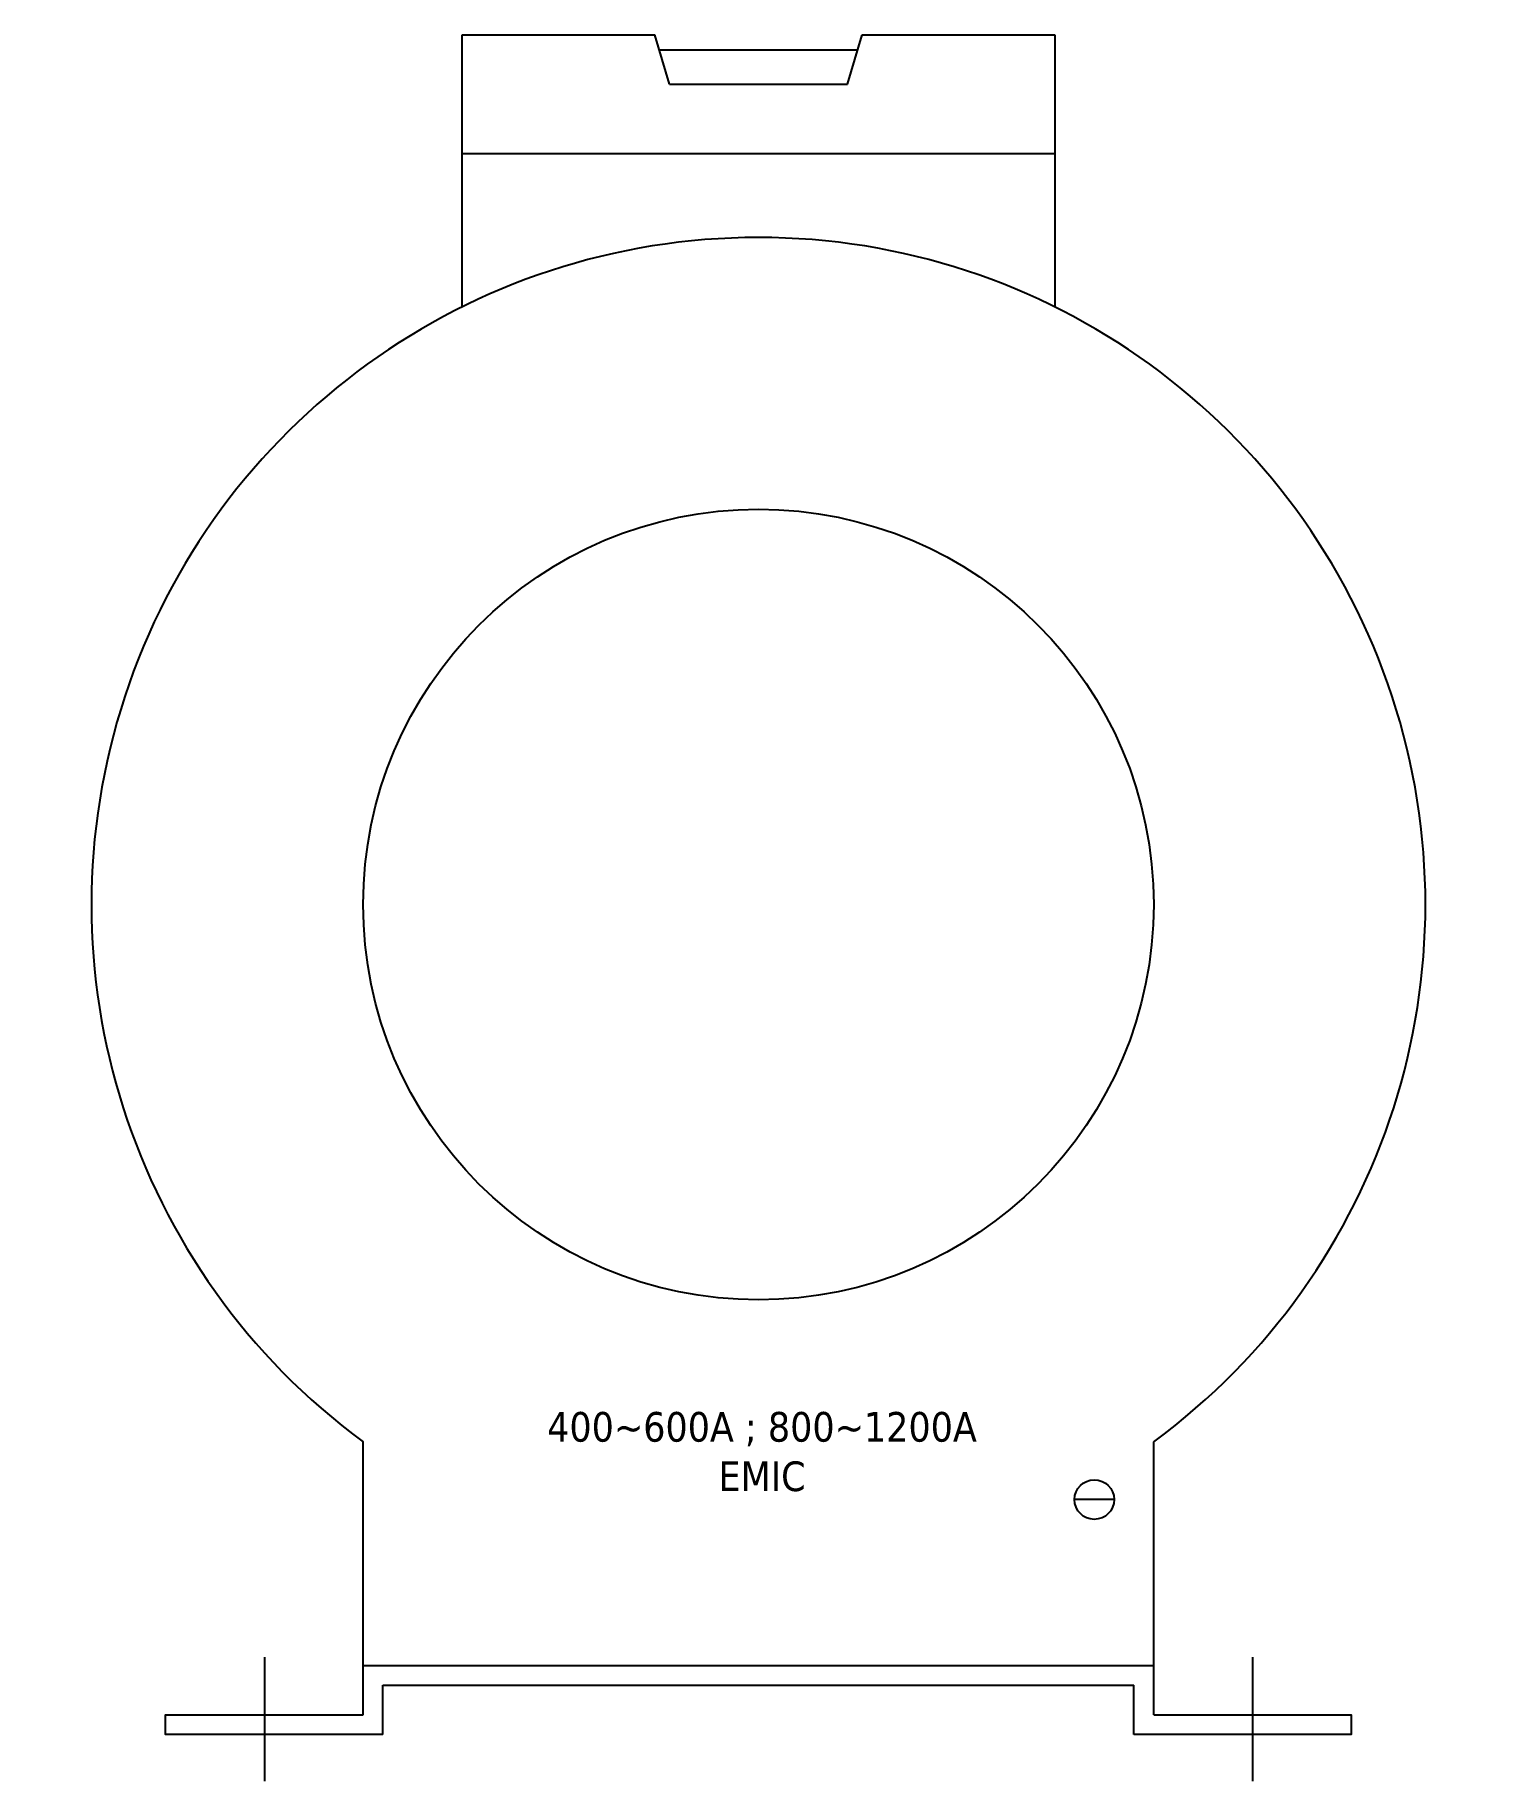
# Model space of a CAD drawing. Header units: inches. Extents: x -6 to 141, y 0 to 177.
import ezdxf

# ---------------------------------------------------------------- set-up
doc = ezdxf.new("R2010")
doc.units = ezdxf.units.IN

# ---------------------------------------------------------------- blocks, each defined once
blk = doc.blocks.new('EM4H05-1')
at = {"color": 85}
for p, q in [((30, 144.47), (30, 172)), ((30, 172), (49.5, 172)), ((51, 167), (49.5, 172)), ((69, 167), (70.5, 172)), ((70.5, 172), (90, 172)), ((90, 172), (90, 144.47)), ((49.95, 170.5), (70.05, 170.5)), ((51, 167), (69, 167)), ((30, 160), (90, 160)), ((20, 7), (20, 29.63)), ((100, 7), (100, 29.63)), ((95.99, 23.78), (91.99, 23.78)), ((10, 7.84), (10, -4.7)), ((110, 7.84), (110, -4.7)), ((20, 2), (20, 7)), ((20, 7), (100, 7)), ((100, 2), (100, 7)), ((22, 0), (22, 5)), ((22, 5), (98, 5)), ((98, 0), (98, 5))]:
    blk.add_line(p, q, dxfattribs=at)
for points in [[(22, 0), (0, 0), (0, 2), (20, 2)], [(100, 2), (120, 2), (120, 0), (98, 0)]]:
    blk.add_lwpolyline(points, dxfattribs=at)
for centre, radius in [((60, 84), 40), ((93.99, 23.78), 2)]:
    blk.add_circle(centre, radius, dxfattribs=at)
blk.add_arc((60, 84), 67.5, 306.3412, 233.6588, dxfattribs=at)
at = {"color": 85, "insert": (60.36, 28.62), "char_height": 3, "width": 120.4355, "attachment_point": 5}
blk.add_mtext('{\\fTahoma|b0|i0|c0|p34;400~600A ; 800~1200A\\PEMIC}', dxfattribs=at)

msp = doc.modelspace()

# ---------------------------------------------------------------- block references
msp.add_blockref('EM4H05-1', (7.5, 4.7))

doc.saveas('drawing.dxf')
